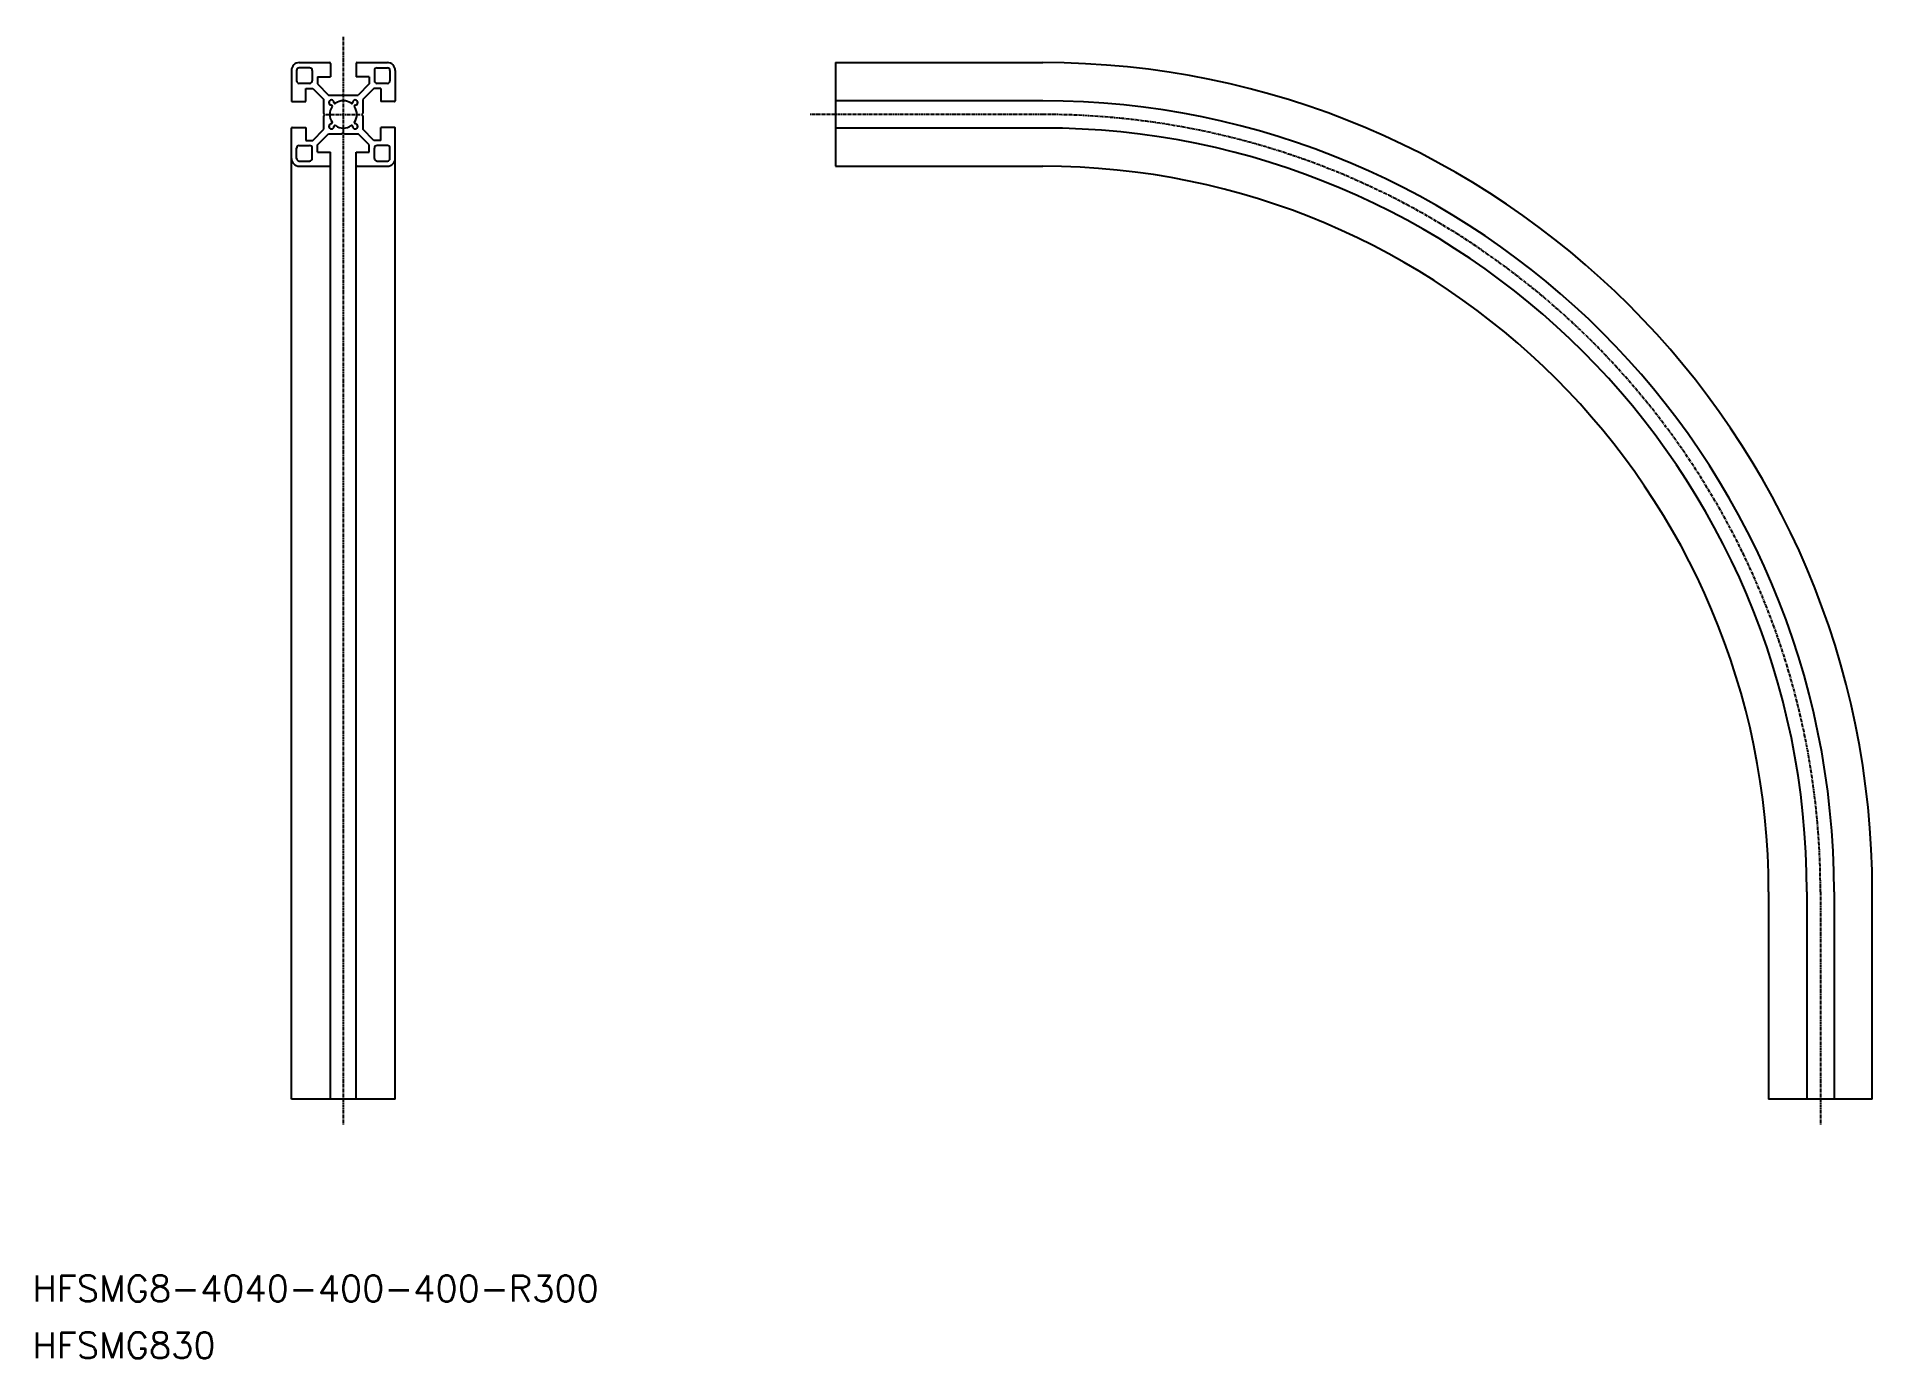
# Model space of a CAD drawing. Extents: x 2 to 710, y 0 to 510.
import ezdxf

# ---------------------------------------------------------------- set-up
doc = ezdxf.new("R2010")
doc.units = 0
doc.linetypes.add('CENTER', pattern=[2, 1.25, -0.25, 0.25, -0.25])
doc.layers.get('0').update_dxf_attribs({"linetype": 'CONTINUOUS'})
doc.layers.add('CENTER', color=1, linetype='CENTER')
doc.styles.get("Standard").update_dxf_attribs({"font": 'txt.shx', "bigfont": 'bigfont.shx'})

msp = doc.modelspace()

# ---------------------------------------------------------------- linework, layer by layer
at = {"color": 7, "linetype": 'CONTINUOUS'}
for p, q in [((100, 497), (100, 485.3)), ((102, 497), (102, 493)), ((103, 500), (114.7, 500)), ((107, 498), (103, 498)), ((108, 497), (108, 493)), ((115, 499.7), (115, 494.5)), ((125, 499.7), (125, 494.5)), ((125.3, 500), (137, 500)), ((132, 497), (132, 493)), ((133, 498), (137, 498)), ((138, 497), (138, 493)), ((140, 497), (140, 485.3)), ((309.85, 500), (389.85, 500)), ((309.85, 500), (309.85, 460)), ((107, 492), (103, 492)), ((105.5, 490), (108.23, 490)), ((105.5, 485), (105.5, 490)), ((108.23, 490), (112.5, 485.73)), ((110, 494.5), (110, 491.77)), ((110, 494.5), (115, 494.5)), ((110, 491.77), (114.27, 487.5)), ((130, 494.5), (125, 494.5)), ((130, 491.77), (125.73, 487.5)), ((131.77, 490), (127.5, 485.73)), ((130, 494.5), (130, 491.77)), ((134.5, 490), (131.77, 490)), ((137, 492), (133, 492)), ((134.5, 490), (134.5, 485)), ((100.3, 485), (105.5, 485)), ((112.5, 480.52), (112.5, 485.73)), ((114.27, 487.5), (119.48, 487.5)), ((120, 487.2), (119.48, 487.5)), ((120, 487.2), (120.52, 487.5)), ((120.52, 487.5), (125.73, 487.5)), ((127.5, 485.73), (127.5, 480.52)), ((139.7, 485), (134.5, 485)), ((389.85, 485.24), (309.85, 485.24)), ((100, 100), (100, 474.7)), ((100.3, 475), (105.5, 475)), ((105.5, 475), (105.5, 470)), ((112.8, 480), (112.5, 480.52)), ((112.8, 480), (112.5, 479.48)), ((112.5, 474.27), (112.5, 479.48)), ((127.2, 480), (127.5, 480.52)), ((127.2, 480), (127.5, 479.48)), ((127.5, 479.48), (127.5, 474.27)), ((134.5, 470), (134.5, 475)), ((139.7, 475), (134.5, 475)), ((140, 100), (140, 474.7)), ((389.85, 474.76), (309.85, 474.76)), ((103, 468), (107, 468)), ((105.5, 470), (108.23, 470)), ((108.23, 470), (112.5, 474.27)), ((110, 468.23), (114.27, 472.5)), ((110, 465.5), (110, 468.23)), ((114.27, 472.5), (119.48, 472.5)), ((120, 472.8), (119.48, 472.5)), ((120, 472.8), (120.52, 472.5)), ((120.52, 472.5), (125.73, 472.5)), ((130, 468.23), (125.73, 472.5)), ((131.77, 470), (127.5, 474.27)), ((130, 465.5), (130, 468.23)), ((134.5, 470), (131.77, 470)), ((137, 468), (133, 468)), ((102, 463), (102, 467)), ((103, 462), (107, 462)), ((108, 463), (108, 467)), ((110, 465.5), (115, 465.5)), ((115, 100), (115, 465.5)), ((125, 100), (125, 465.5)), ((125, 465.5), (130, 465.5)), ((132, 463), (132, 467)), ((133, 462), (137, 462)), ((138, 463), (138, 467)), ((103, 460), (114.7, 460)), ((125.3, 460), (137, 460)), ((309.85, 460), (389.85, 460)), ((669.85, 180), (669.85, 100)), ((684.61, 180), (684.61, 100)), ((695.08, 180), (695.08, 100)), ((709.85, 100), (709.85, 180)), ((140, 100), (100, 100)), ((709.85, 100), (669.85, 100))]:
    msp.add_line(p, q, dxfattribs=at)
for centre, radius, start, end in [((103, 497), 3, 90, 180), ((103, 497), 1, 90, 180), ((107, 497), 1, 0, 90), ((114.7, 499.7), 0.3, 0, 90), ((125.3, 499.7), 0.3, 90, 180), ((133, 497), 1, 90, 180), ((137, 497), 3, 0, 90), ((137, 497), 1, 0, 90), ((389.85, 180), 320, 0, 90), ((103, 493), 1, 180, 270), ((107, 493), 1, 270, 0), ((133, 493), 1, 179.99999, 270), ((137, 493), 1, 270, 0), ((100.3, 485.3), 0.3, 179.99998, 270.00002), ((115.4, 484.6), 1, 0.55231, 269.46053), ((120, 480), 5.25, 145.10418, 214.89568), ((115.38, 483.22), 0.381, 326.11566, 87.50857), ((116.78, 484.62), 0.381, 182.4583, 303.93148), ((120, 480), 5.25, 55.10595, 124.8924), ((123.22, 484.62), 0.381, 236.09025, 357.64699), ((124.6, 484.6), 1, 270.67397, 179.40884), ((124.62, 483.22), 0.381, 92.12809, 213.90738), ((120, 480), 5.25, 325.10629, 34.89453), ((139.7, 485.3), 0.3, 269.99997, 0.00002), ((389.85, 180), 305.24, 0, 90), ((100.3, 474.7), 0.3, 89.99998, 180.00002), ((115.4, 475.4), 1, 90.56535, 359.45082), ((115.38, 476.78), 0.381, 272.42227, 33.88628), ((116.78, 475.38), 0.381, 55.83235, 177.5393), ((120, 480), 5.25, 235.12416, 304.90145), ((123.22, 475.38), 0.381, 2.45898, 123.80764), ((124.6, 475.4), 1, 180.55115, 89.43443), ((124.62, 476.78), 0.381, 146.08602, 267.57789), ((139.7, 474.7), 0.3, 359.99998, 90.00003), ((389.85, 180), 294.76, 0, 90), ((103, 467), 1, 90, 180), ((107, 467), 1, 0, 90), ((133, 467), 1, 90, 180), ((137, 467), 1, 0, 90), ((103, 463), 3, 180, 270), ((103, 463), 1, 180, 270), ((107, 463), 1, 270, 0), ((114.7, 460.3), 0.3, 270, 360), ((125.3, 460.3), 0.3, 180, 270), ((133, 463), 1, 180, 270), ((137, 463), 1, 270, 0), ((137, 463), 3, 270, 0), ((389.85, 180), 280, 0, 90)]:
    msp.add_arc(centre, radius, start, end, dxfattribs=at)
at = {"layer": 'CENTER', "color": 1, "linetype": 'CENTER'}
for p, q in [((120, 510), (120, 90)), ((113.25, 480), (126.75, 480)), ((389.85, 480), (299.85, 480)), ((689.85, 180), (689.85, 90))]:
    msp.add_line(p, q, dxfattribs=at)
msp.add_arc((389.85, 180), 300, 0, 90, dxfattribs=at)

# ---------------------------------------------------------------- texts
at = {"color": 7, "linetype": 'CONTINUOUS'}
for s, p in [('HFSMG8-4040-400-400-R300', (0, 21.96)), ('HFSMG830', (0, 0))]:
    msp.add_text(s, height=10, dxfattribs=at).set_placement(p)

doc.saveas('drawing.dxf')
